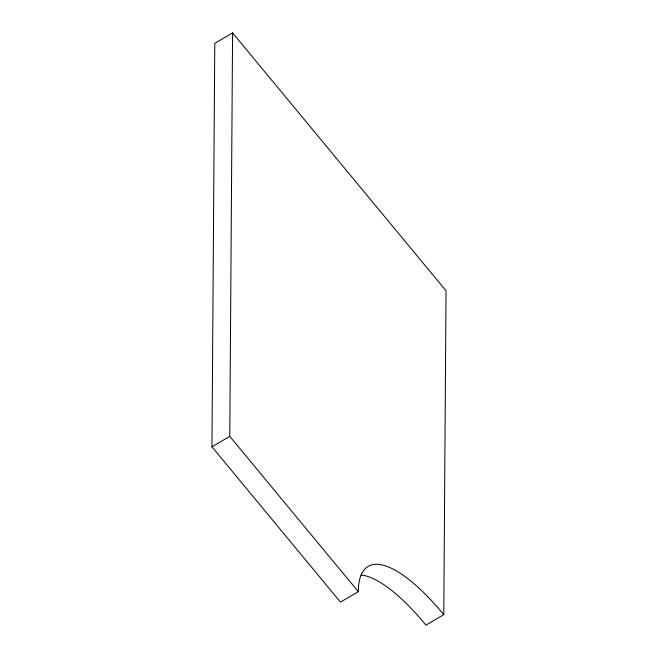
<?xml version="1.0" encoding="UTF-8"?>
<svg xmlns="http://www.w3.org/2000/svg" width="658" height="658" viewBox="0 0 658 658"><rect width="100%" height="100%" fill="white"/><g stroke="black" fill="none" stroke-linecap="round" stroke-linejoin="round"><path stroke-width="0.99" d="M443.78 614.63A148.206 46.019 59.6 0 0 358.297 591.649L340.482 602.119L211.958 446.831L214.771 43.37L232.587 32.9L446.042 290.795L443.78 614.63L425.973 625.1A148.206 46.019 59.6 0 0 361.012 574.969M358.297 591.649L229.774 436.361L232.587 32.9M211.958 446.831L229.774 436.361"/></g></svg>
